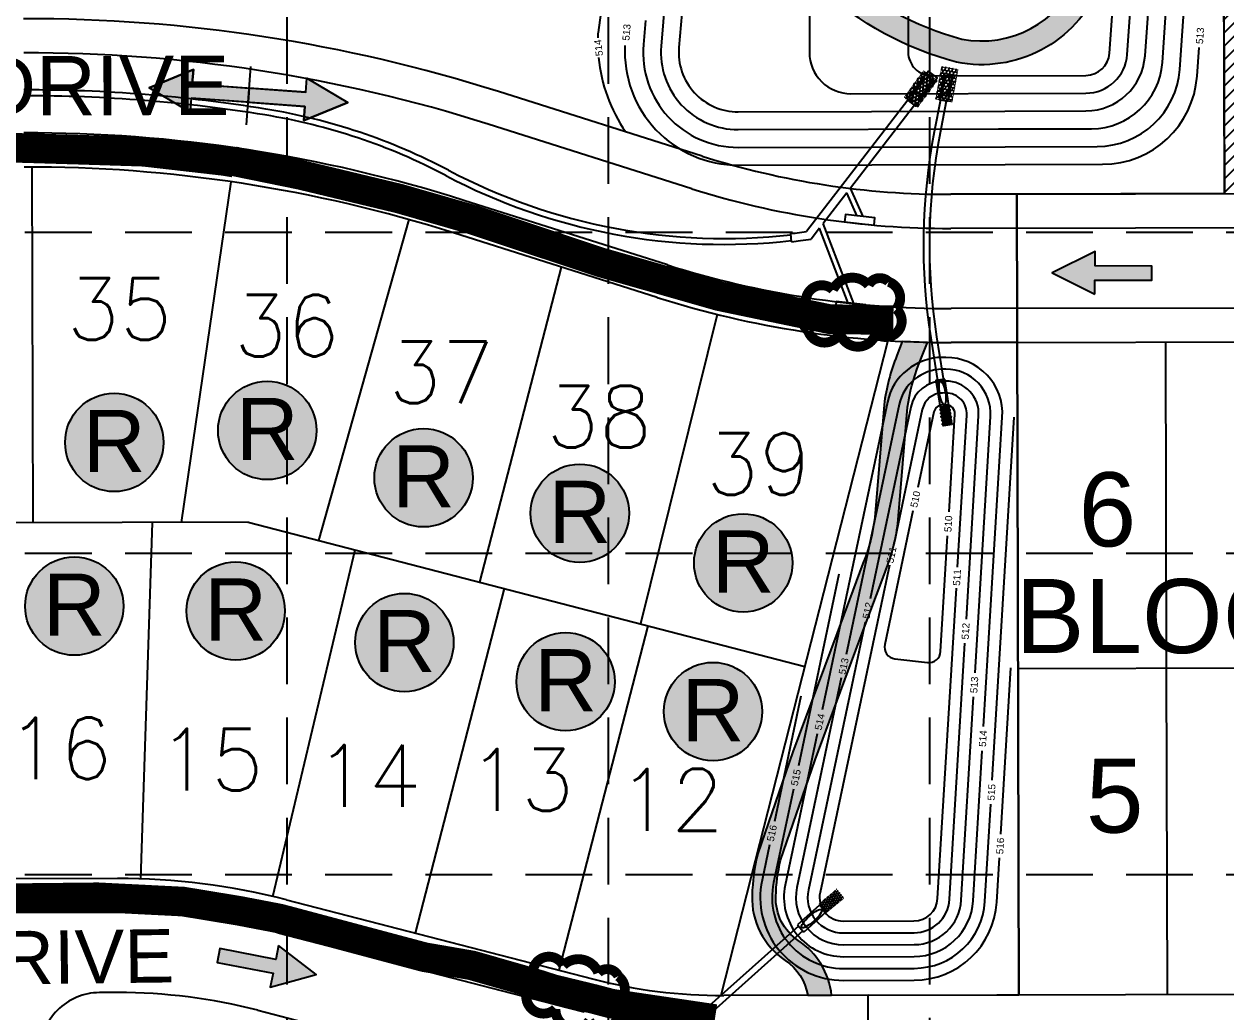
# Model space of a CAD drawing. Header units: feet. Extents: x 5163 to 12107, y -224 to 4120.
# Drawn here: x 7571.5 to 7976.7, y 2118.6 to 2451.7 of the extents above; entities that cross this region are included whole.
import ezdxf
from ezdxf.enums import TextEntityAlignment as Align

# ---------------------------------------------------------------- set-up
doc = ezdxf.new("R2010")
doc.units = ezdxf.units.FT
for name, pattern in [('2003004C-A$0$BOUNDARY2', [1.3125, 1, -0.0625, 0.0625, -0.0625, 0.0625, -0.0625]), ('ACAD_ISO02W100', [15, 12, -3]), ('HIDDEN', [0.375, 0.25, -0.125])]:
    doc.linetypes.add(name, pattern=pattern)
for name, color, linetype in [('04017_03 CA$0$3A-SD_INLETS', 1, 'Continuous'), ('2003004C-A$0$2-LOT', 15, 'Continuous'), ('2003004C-A$0$2-LOTNO', 15, 'Continuous'), ('2003004C-A$0$2-PVMT', 15, 'Continuous'), ('2003004C-A$0$2-ROW', 15, 'Continuous'), ('2003004C-A$0$3A-BND', 6, '2003004C-A$0$BOUNDARY2'), ('2003004C-A$0$3A-DETENTION', 1, 'Continuous'), ('2003004C-A$0$3A-LOT', 2, 'Continuous'), ('2003004C-A$0$3A-LOTNO', 7, 'Continuous'), ('2003004C-A$0$3A-PVMT', 4, 'Continuous'), ('2003004C-A$0$3A-ROW', 3, 'Continuous'), ('2003004C-A$0$3A-SD', 2, 'Continuous'), ('2003004C-A$0$3A-ST_NM', 2, 'Continuous'), ('2003004C-A$0$COLOR-SIDEWALK', 35, 'Continuous'), ('ARROWS', 7, 'Continuous'), ('BASE', 7, 'Continuous'), ('EROSION BLANKET', 84, 'Continuous'), ('grid', 254, 'Continuous'), ('ROCK DAM', 1, 'Continuous'), ('ryland lots', 7, 'Continuous'), ('SODDED LOTS', 2, 'Continuous')]:
    doc.layers.add(name, color=color, linetype=linetype)
doc.styles.add('2003004C-A$0$L100', font='simplex', dxfattribs={"height": 4})
doc.styles.add('2003004C-A$0$Standard', font='txt')
doc.styles.add('ryland', font='ARIAL.TTF', dxfattribs={"height": 25})
doc.styles.get("Standard").update_dxf_attribs({"font": 'ARIAL.TTF'})
pattern_1 = [(45, (0, 0), (-2.245064030267288, 2.245064030267288), [])]

# ---------------------------------------------------------------- blocks, each defined once
blk = doc.blocks.new('2003004C-A$0$lota')
at = {"style": '2003004C-A$0$Standard'}
blk.add_attdef('LOTDES', text='', height=0.0833, dxfattribs=at).set_placement((0, 0), align=Align.CENTER)
at = {"style": '2003004C-A$0$Standard', "flags": 1}
for tag, p in [('LOTAINF', (-0.03768332663490526, -5.235306872464207e-07)), ('LOTAAC', (-0.03768332663490526, -3.433420090459549e-07)), ('LOTASF', (-0.03768332663490526, -1.631533308454891e-07))]:
    blk.add_attdef(tag, text='', height=1.051100610993672e-07, dxfattribs=at).set_placement(p, align=Align.CENTER)
blk = doc.blocks.new('RYLAND')
h = blk.add_hatch(color=81)
h.paths.add_polyline_path([(1.163803512038626, -1.047574358368308, 1), (-1.408206742229694, -1.047574358368308, 1)])
h.paths.add_polyline_path([(-1.347681687434942, -2.227609507270699), (1.104228271637368, -2.227609507270699), (1.104228271637368, 0.2098904927293006), (-1.347681687434942, 0.2098904927293006)], flags=25)
at = {"color": 5}
blk.add_circle((-0.1222016150955341, -1.047574358368308), 1.286005127134161, dxfattribs=at)
at = {"layer": 'BASE', "color": 5, "style": 'ryland'}
blk.add_text('R', height=1.625, dxfattribs=at).set_placement((-0.1217267078987874, -1.821359507270699), align=Align.CENTER)
blk = doc.blocks.new('arrow')
blk.add_lwpolyline([(-67.00679329302966, -25.35842018353742), (-59.3270347441985, -25.41938721699262), (-59.57091179542658, -56.1384215279777), (-51.89114823905948, -56.19938584448118), (-51.64727869913713, -25.48035696739953), (-43.96752265407486, -25.54132400085473), (-55.30425519266737, -2.410587189246144), (-67.00678578172392, -25.35840795725562)], close=True)
at = {"color": 254}
for points in [[(-43.96751955730906, -25.54132267721434), (-67.00679354271597, -25.35841771446121), (-55.30425158724847, -2.410596210431322), (-67.00679354271597, -25.35841771446121)], [(-59.57090883123692, -56.13841801592571), (-51.89115083610795, -56.19938633684342), (-59.32703554756517, -25.41938603537892), (-51.64727755243712, -25.48035435629663)]]:
    blk.add_solid(points, dxfattribs=at)
blk = doc.blocks.new('A$C70B151BA')
at = {"linetype": 'ACAD_ISO02W100'}
h = blk.add_hatch(dxfattribs=at)
h.set_pattern_fill('HONEY', color=240, scale=24.99999999993634, style=0)
h.set_pattern_definition([(0, (-731.7463080474809, -514.287040605398), (4.687499999988063, 2.706329374993108), [3.124999999992042, -6.249999999984084]), (120, (-731.7463080474809, -514.287040605398), (-4.687499989746124, 2.706329392732665), [3.12499999999204, -6.249999999984079]), (59.99999999999999, (-731.7463080474809, -514.287040605398), (1.024193820029108e-08, 5.412658767725773), [-6.249999999984085, 3.124999999992042])])
h.paths.add_polyline_path([(0.6250096286348708, 0.6249955584835334), (50.62500962850754, 0.6249955584835334), (50.62500962850754, 25.62499555841987), (0.6250096286348708, 25.62499555841987)])
at = {"color": 240, "linetype": 'Continuous', "const_width": 1.249999999996817}
blk.add_lwpolyline([(0.6250096286348708, 0.6249955584835334), (50.62500962850754, 0.6249955584835334), (50.62500962850754, 25.62499555841987), (0.6250096286348708, 25.62499555841987)], close=True, dxfattribs=at)
blk = doc.blocks.new('A$C2EAC1EE0')
at = {"color": 5, "const_width": 6.666666666666666}
blk.add_lwpolyline([(25.59826590347438, 42.92068926587672, 0.5205670505517462), (25.59826590347438, 42.92068926587672, 0.7651954600696135), (6.924983395667368, 33.52034667244152, 0.4178788784126488), (6.809309762840712, 16.60692038683192, 0.6649002420699669), (28.14854059827849, 13.34936974656739, 0.744833174426672), (52.21627637504935, 11.32865990132996, 0.9756416855879776), (67.20933476223945, 26.81631477985502, 0.5205670505517462), (63.47603881958275, 45.47411259466753, 0.5205670505517462), (49.78728156064972, 44.23025792900444, 0.5402640007904789), (25.59826590347438, 42.92068926587672)], format="xyb", close=True, dxfattribs=at)
blk = doc.blocks.new('2arrows')
at = {"color": 254}
for p, q in [((25.58924786862281, 2.956753881875557), (0, 0)), ((17.7189518266805, -18.69734596578019), (0, 0)), ((22.96581585464446, -4.261279400669991), (25.58924786862281, 2.956753881875557)), ((22.96581585464446, -4.261279400669991), (51.83794898485485, -14.75500745659429)), ((20.34238384066612, -11.47931268321463), (17.7189518266805, -18.69734596578019)), ((49.2145169708765, -21.97304073913892), (20.34238384066612, -11.47931268321463)), ((51.83794898485485, -14.75500745659429), (49.2145169708765, -21.97304073913892)), ((51.83794898485576, -14.75500745659338), (49.21451697087832, -21.97304073913801)), ((80.71008211506705, -25.24873551251403), (51.83794898485576, -14.75500745659338)), ((80.71008211506705, -25.24873551251403), (83.33351412904449, -18.03070222996848)), ((83.33351412904449, -18.03070222996848), (101.052465955735, -36.72804819572684)), ((49.21451697087832, -21.97304073913801), (78.08665010108962, -32.46676879505958)), ((78.08665010108962, -32.46676879505958), (75.4632180871049, -39.68480207762514)), ((75.4632180871049, -39.68480207762514), (101.052465955735, -36.72804819572684))]:
    blk.add_line(p, q, dxfattribs=at)
at = {"color": 7}
blk.add_line((45.04316796406874, -33.44996707222072), (55.84051307070968, -3.742470964964014), dxfattribs=at)
blk.add_lwpolyline([(20.34238322503461, -11.47933190395997), (17.71894112457358, -18.6973806052647), (-1.342995437880745e-05, -1.95388201973401e-06), (25.58924345641481, 2.95677200125283), (22.9658133407238, -4.261276700050075), (80.7100872720739, -25.24872361795678), (83.33351738776491, -18.03065540883472), (101.0525078966029, -36.72806657324691), (75.46320307115548, -39.68481451795924), (78.08664517161469, -32.46677231925969), (20.34238322503461, -11.47933190395997)], close=True)
at = {"color": 254}
for points in [[(25.58924786862281, 2.956753881875557), (17.7189518266805, -18.69734596578019), (0, 0), (17.7189518266805, -18.69734596578019)], [(49.2145169708765, -21.97304073913892), (51.83794898485485, -14.75500745659429), (20.34238384066612, -11.47931268321463), (22.96581585464446, -4.261279400669991)], [(49.21451697087832, -21.97304073913801), (51.83794898485576, -14.75500745659338), (78.08665010108962, -32.46676879505958), (80.71008211506705, -25.24873551251403)], [(83.33351412904449, -18.03070222996848), (75.4632180871049, -39.68480207762514), (101.052465955735, -36.72804819572684), (75.4632180871049, -39.68480207762514)]]:
    blk.add_solid(points, dxfattribs=at)

msp = doc.modelspace()

# ---------------------------------------------------------------- hatches: boundary and pattern name
at = {"layer": '2003004C-A$0$COLOR-SIDEWALK', "linetype": 'Continuous'}
h = msp.add_hatch(color=7, dxfattribs=at)
edge = h.paths.add_edge_path()
edge.add_line((7876.034030815208, 2344.300777205441), (7867.525489740219, 2344.676272632896))
edge.add_line((7867.525489740219, 2344.676272632896), (7865.720023404458, 2339.908511407746))
edge.add_arc((7928.283135169192, 2314.752784129126), 67.43110238312124, 158.0956500493259, 172.6843440302434)
edge.add_line((7861.400943174463, 2323.339166521218), (7858.256775107759, 2285.270658196227))
edge.add_arc((7801.091269231284, 2291.666105380988), 57.52214188298547, 337.65859456751735, 353.61652238230334, ccw=False)
edge.add_line((7854.295526409289, 2269.800519979653), (7845.552228918154, 2246.449416655414))
edge.add_line((7845.552228918154, 2246.449416655414), (7830.612523212476, 2206.227937973599))
edge.add_line((7830.612523212476, 2206.227937973599), (7818.825632159744, 2172.010701164341))
edge.add_arc((7888.251280233539, 2155.443960851527), 71.37490802136745, 166.5787457729537, 178.107078201421)
edge.add_arc((7842.269237067855, 2156.963655571833), 25.36775894936219, 178.1070782014934, 235.8631067991169)
edge.add_arc((7818.708417871208, 2121.579376364517), 17.14513698712209, 8.710990740964007, 57.05086750080022, ccw=False)
edge.add_line((7835.655783184106, 2124.176014818055), (7843.716995338793, 2124.196429506526))
edge.add_arc((7818.708417871298, 2121.579376364588), 25.14513698700895, 5.974043249331607, 56.82635866805737)
edge.add_arc((7842.269237067868, 2156.96365557184), 17.36775894936937, 178.1070782015297, 235.6410224462628, ccw=False)
edge.add_arc((7888.251280233486, 2155.44396085148), 63.37490802131098, 166.9211456069027, 178.1070782013718, ccw=False)
edge.add_line((7826.520345909405, 2169.785185143206), (7838.145196671918, 2203.532020473605))
edge.add_line((7838.145196671918, 2203.532020473605), (7853.047955020011, 2243.654027493474))
edge.add_line((7853.047955020011, 2243.654027493474), (7861.744600747625, 2266.880535932134))
edge.add_arc((7801.091269231276, 2291.666105380947), 65.52214188298518, 337.772955756081, 353.7212928233147)
edge.add_line((7866.220387512294, 2284.500281710832), (7869.358415239636, 2322.494444913238))
edge.add_arc((7928.283135169147, 2314.752784129213), 59.43110238306429, 158.0198053636368, 172.5152222097711, ccw=False)
edge.add_line((7873.171884150332, 2336.997018024929), (7876.034030815208, 2344.300777205441))
edge = h.paths.add_edge_path()
edge.add_line((7845.234471093892, 2073.514060021007), (7837.234471104719, 2073.513644315797))
edge.add_line((7837.234471104719, 2073.513644315797), (7837.235661682702, 2050.601678206949))
edge.add_arc((7669.460460748897, 2046.194571717226), 167.8330737250268, -18.892201040415785, 1.5046952532035789, ccw=False)
edge.add_arc((7722.117381292119, 2028.174085552077), 112.1779822892607, 323.197594238292, 341.107798959758, ccw=False)
edge.add_arc((7885.897712621773, 1905.640017920609), 92.36686526443475, 143.197594238552, 166.5409812563207)
edge.add_arc((8045.359035217436, 1867.477350679927), 256.3311985045668, 166.5409812563456, 182.9319601535496)
edge.add_line((7789.363379233342, 1854.366002768249), (7797.37191475369, 1854.313349085838))
edge.add_arc((8045.600167767955, 1867.437598873767), 248.5749615850514, 166.5450065328332, 183.0265072630959, ccw=False)
edge.add_arc((7885.897712621218, 1905.640017920854), 84.36686526383923, 143.1975942384751, 166.5409812563969, ccw=False)
edge.add_arc((7722.117381291835, 2028.174085552257), 120.1779822896, 323.1975942383101, 341.1077989597107)
edge.add_arc((7669.460460748669, 2046.194571717164), 175.8330737252353, 341.1077989596285, 361.4701333110061)
edge.add_line((7845.235656287172, 2050.705718917721), (7845.234471093892, 2073.514060021007))
edge = h.paths.add_edge_path()
edge.add_line((7160.15316675519, 2653.138445123892), (7158.01190598149, 2661.059663779939))
edge.add_line((7158.01190598149, 2661.059663779939), (7194.083257068269, 2680.220957239922))
edge.add_arc((7249.521651864281, 2610.606795352895), 88.9918375627326, 47.44278287552203, 128.53264567491, ccw=False)
edge.add_line((7309.709157483972, 2676.158388163989), (7337.418849830719, 2647.092781819301))
edge.add_line((7337.418849830719, 2647.092781819301), (7373.195345484943, 2619.81125721446))
edge.add_arc((7458.916842752395, 2731.108699624706), 140.4823682204847, 232.3964687271857, 281.3073182002159)
edge.add_arc((7504.539642177156, 2490.93646022159), 104.0000000213964, 26.148549693755626, 100.01052580600651, ccw=False)
edge.add_arc((7684.014450783047, 2592.714387654209), 102.6951595532557, 213.0088743181454, 273.6287800670457)
edge.add_line((7690.514215088886, 2490.225125486715), (7775.281007417041, 2495.60094886025))
edge.add_arc((7776.637811995207, 2391.609799810605), 103.9999999967733, 48.696853444385226, 90.74751328238489, ccw=False)
edge.add_arc((7914.649713249549, 2546.518273351043), 103.4752554131086, 227.9038271674305, 254.8591176272636)
edge.add_arc((7894.25311240105, 2481.251992384181), 35.24625655246156, 259.1570413830889, 337.1451045654277)
edge.add_line((7926.732236370066, 2467.562393881402), (7939.737503405282, 2497.070736585702))
edge.add_arc((7750.788457806303, 2582.829968633222), 207.5003318410491, 335.5878937273076, 358.4919496300191)
edge.add_line((7958.216919231461, 2577.369098287105), (7958.284437239461, 2614.488138112334))
edge.add_line((7958.284437239461, 2614.488138112334), (7966.284487325669, 2614.50839791038))
edge.add_line((7966.284487325669, 2614.50839791038), (7966.216729405889, 2577.257462983653))
edge.add_arc((7750.788457806312, 2582.829968633191), 215.5003318410326, 335.5996511123418, 358.5182544976005, ccw=False)
edge.add_line((7947.040546819393, 2493.804631893603), (7934.077620119322, 2464.392357429693))
edge.add_arc((7894.253112401049, 2481.251992384181), 43.2462565524621, 258.7464311407938, 337.0547159730144, ccw=False)
edge.add_arc((7914.649713247264, 2546.518273352304), 111.4752554125096, 227.9333819980255, 255.0083806724225, ccw=False)
edge.add_arc((7776.637811994417, 2391.609799810895), 95.99999999648442, 48.72862094003654, 90.62983617598807)
edge.add_line((7775.582532606204, 2487.60399955618), (7691.020549707493, 2482.241164987441))
edge.add_arc((7684.014450783071, 2592.714387654212), 110.6951595532559, 212.7510609578882, 273.6287800670258, ccw=False)
edge.add_arc((7504.53964217966, 2490.936460220217), 96.0000000231569, 25.8734484618407, 99.95831919452726)
edge.add_arc((7458.916842752922, 2731.108699624576), 148.4823682207017, 232.4040079867355, 281.27119973668255, ccw=False)
edge.add_line((7368.329273372772, 2613.461319941794), (7332.064964388352, 2641.114828753765))
edge.add_line((7332.064964388352, 2641.114828753765), (7304.106832971185, 2670.441030998678))
edge.add_arc((7249.521651864285, 2610.606795352896), 80.99183756273283, 47.6266342214373, 129.0432185734022)
edge.add_line((7198.504373566975, 2673.510810065178), (7160.15316675519, 2653.138445123892))
at = {"layer": 'SODDED LOTS', "linetype": 'Continuous', "ltscale": 20}
h = msp.add_hatch(dxfattribs=at)
h.set_pattern_fill('ANSI31', color=256, style=0)
h.set_pattern_definition(pattern_1)
h.paths.add_polyline_path([(8225.85055782297, 2505.165385582278), (8175.850718155911, 2505.038763043284), (8176.129287741699, 2395.039115775723), (8226.129127408756, 2395.165738314719)])
h.paths.add_polyline_path([(8126.129448074645, 2394.912493236728), (8176.129287741697, 2395.039115775723), (8175.850718155911, 2505.038763043283), (8125.850878488856, 2504.912140504289)])
h.paths.add_polyline_path([(8125.850878488855, 2504.912140504289), (8075.8510388218, 2504.785517965295), (8076.129608407587, 2394.785870697732), (8126.129448074646, 2394.912493236728)])
h.paths.add_polyline_path([(8075.851038821798, 2504.785517965295), (8025.851199154743, 2504.658895426301), (8026.129768740532, 2394.659248158738), (8076.129608407588, 2394.785870697733)])
h.paths.add_polyline_path([(8025.851199154742, 2504.6588954263), (7975.851359487703, 2504.532272887307), (7976.129929073475, 2394.532625619742), (8026.12976874053, 2394.659248158737)])
h.paths.add_polyline_path([(7975.851359487703, 2504.532272887307), (8025.851199154742, 2504.658895426301), (8025.572629568926, 2614.65854269385), (7975.572789901929, 2614.531920154856)])
h.paths.add_polyline_path([(8075.572469235979, 2614.785165232845), (8025.572629568924, 2614.65854269385), (8025.851199154742, 2504.658895426301), (8075.851038821799, 2504.785517965296)])
h.paths.add_polyline_path([(8075.851038821799, 2504.785517965295), (8125.850878488854, 2504.912140504289), (8125.572308903038, 2614.91178777184), (8075.572469235978, 2614.785165232845)])
h.paths.add_polyline_path([(8175.572148570093, 2615.038410310835), (8125.572308903035, 2614.91178777184), (8125.850878488854, 2504.912140504289), (8175.850718155911, 2505.038763043283)])
h.paths.add_polyline_path([(8175.85071815591, 2505.038763043284), (8225.850557822967, 2505.165385582278), (8225.571988237149, 2615.16503284983), (8175.572148570093, 2615.038410310835)])
h.paths.add_polyline_path([(8188.346603198577, 2443.912566149761), (8220.312837850692, 2443.912566149761), (8220.312837850692, 2481.540465194782), (8188.346603198577, 2481.540465194782)], flags=24)
h.paths.add_polyline_path([(8138.947123327316, 2442.989602267399), (8171.135049657466, 2442.989602267399), (8171.135049657466, 2481.282576346525), (8138.947123327316, 2481.282576346525)], flags=24)
h.paths.add_polyline_path([(8090.080109553825, 2441.793664226666), (8121.841705733906, 2441.793664226666), (8121.841705733906, 2478.807647855589), (8090.080109553825, 2478.807647855589)], flags=24)
h.paths.add_polyline_path([(8038.681106447411, 2441.585990075966), (8070.869032777561, 2441.585990075966), (8070.869032777561, 2479.878964155093), (8038.681106447411, 2479.878964155093)], flags=24)
h.paths.add_polyline_path([(7987.583685638843, 2442.118115283009), (8019.771611968993, 2442.118115283009), (8019.771611968993, 2480.411089362135), (7987.583685638843, 2480.411089362135)], flags=24)
h.paths.add_polyline_path([(7976.530834990645, 2537.383020502856), (8028.142362957903, 2537.383020502856), (8028.142362957903, 2575.675994581982), (7976.530834990645, 2575.675994581982)], flags=9)
h.paths.add_polyline_path([(8026.637257195219, 2538.042555729433), (8078.035620087442, 2538.042555729433), (8078.035620087442, 2575.696034583457), (8026.637257195219, 2575.696034583457)], flags=9)
h.paths.add_polyline_path([(8076.637096862275, 2538.169178268432), (8128.035459754498, 2538.169178268432), (8128.035459754498, 2575.822657122456), (8076.637096862275, 2575.822657122456)], flags=9)
h.paths.add_polyline_path([(8247.421057159403, 2508.001280359234), (8411.754276804695, 2508.001280359234), (8411.754276804695, 2546.805850618443), (8247.421057159403, 2546.805850618443)], flags=9)
h.paths.add_polyline_path([(8126.526090690313, 2537.741571612335), (8178.146145260573, 2537.741571612335), (8178.146145260573, 2576.060125500466), (8126.526090690313, 2576.060125500466)], flags=9)
h.paths.add_polyline_path([(8176.636776196387, 2538.422423346416), (8228.03513908861, 2538.422423346416), (8228.03513908861, 2576.075902200439), (8176.636776196387, 2576.075902200439)], flags=9)
h = msp.add_hatch(dxfattribs=at)
h.set_pattern_fill('ANSI31', color=256, style=0)
h.set_pattern_definition(pattern_1)
h.paths.add_polyline_path([(8106.25613474677, 2344.862004554061), (8056.256295079715, 2344.735382015065), (8056.534864665533, 2234.735734747506), (8106.534704332574, 2234.8623572865)])
h.paths.add_polyline_path([(8166.255942347256, 2345.013951600857), (8106.256134746772, 2344.862004554062), (8106.534704332576, 2234.8623572865), (8166.53451193306, 2235.014304333294)])
h.paths.add_polyline_path([(8166.53451193306, 2235.014304333294), (8106.534704332576, 2234.862357286501), (8106.813273918378, 2124.86271001895), (8166.813081518865, 2125.014657065746)])
h.paths.add_polyline_path([(8106.534704332576, 2234.8623572865), (8056.534864665534, 2234.735734747505), (8056.813434251322, 2124.736087479954), (8106.813273918379, 2124.86271001895)])
h.paths.add_polyline_path([(7975.033595694631, 2244.482551917783), (8108.041781233513, 2244.482551917783), (8108.041781233513, 2275.52620812515), (7975.033595694631, 2275.52620812515)], flags=9)
h.paths.add_polyline_path([(8073.82171850215, 2270.487505252826), (8099.57205956627, 2270.487505252826), (8099.57205956627, 2301.121884516127), (8073.82171850215, 2301.121884516127)], flags=24)
h.paths.add_polyline_path([(8113.915057847653, 2270.614127791818), (8155.204280221458, 2270.614127791818), (8155.204280221458, 2301.248507055118), (8113.915057847653, 2301.248507055118)], flags=24)
h.paths.add_polyline_path([(8121.690162011072, 2177.078849842127), (8147.269971015165, 2177.078849842127), (8147.269971015165, 2207.201632925347), (8121.690162011072, 2207.201632925347)], flags=24)
h.paths.add_polyline_path([(8078.855707456531, 2176.842811626218), (8104.435516460624, 2176.842811626218), (8104.435516460624, 2206.965594709437), (8078.855707456531, 2206.965594709437)], flags=24)

# ---------------------------------------------------------------- linework, layer by layer
at = {"layer": '04017_03 CA$0$3A-SD_INLETS', "color": 5}
for points in [[(7848.122592647851, 2384.978150389812), (7858.067375378247, 2383.928723667901), (7858.329732058715, 2386.414919350515), (7848.384949328291, 2387.464346072411)], [(7845.026783818175, 2355.641041335068), (7854.9715665486, 2354.591614613171), (7855.233923229069, 2357.07781029577), (7845.289140498673, 2358.127237017681)], [(7750.546483399754, 2121.127242232993), (7760.227275933517, 2118.620799351804), (7760.853886653844, 2121.040997485266), (7751.173094120022, 2123.547440366448)]]:
    msp.add_lwpolyline(points, close=True, dxfattribs=at)
at = {"layer": '2003004C-A$0$2-LOT', "color": 7, "linetype": 'Continuous'}
for p, q in [((7975.851359487686, 2504.532272887314), (7976.129929073475, 2394.532625619759)), ((7906.256776078546, 2344.355514398019), (7906.535345664364, 2234.355867130471)), ((7956.256615745602, 2344.482136937026), (7956.535185331421, 2234.482489669477)), ((7906.535345664364, 2234.355867130522), (8166.534511933045, 2235.014304333294)), ((7906.535345664364, 2234.355867130602), (7906.813915250154, 2124.356219863046)), ((7956.535185331421, 2234.482489669594), (7956.81375491721, 2124.482842402038))]:
    msp.add_line(p, q, dxfattribs=at)
at = {"layer": '2003004C-A$0$2-PVMT', "color": 7, "linetype": 'Continuous'}
for p, q in [((7906.159276723483, 2382.855390941724), (8427.657604450971, 2384.176064023442)), ((7906.227652894537, 2355.855477521502), (8157.726846419915, 2356.492388892657))]:
    msp.add_line(p, q, dxfattribs=at)
at = {"layer": '2003004C-A$0$2-ROW', "color": 7, "linetype": 'Continuous'}
for p, q in [((7906.130153539503, 2394.355354065148), (8436.128454010352, 2395.697552978498)), ((7906.256776078517, 2344.355514398078), (8166.255942347256, 2345.013951600857)), ((7856.098233019758, 2124.2277844821), (8166.813081518863, 2125.014657065745))]:
    msp.add_line(p, q, dxfattribs=at)
at = {"layer": '2003004C-A$0$3A-BND', "color": 7, "linetype": 'Continuous'}
for p, q in [((7975.446167362941, 2664.531759821926), (7976.129929073475, 2394.532625619759)), ((7975.446167362941, 2664.531759821926), (7976.129929073475, 2394.532625619759)), ((7976.129929073475, 2394.532625619759), (7906.130153539474, 2394.355354065206)), ((7976.129929073475, 2394.532625619759), (7906.130153539474, 2394.355354065206)), ((7906.130153539474, 2394.355354065206), (7906.813915250154, 2124.356219863046)), ((7906.130153539474, 2394.355354065206), (7906.813915250154, 2124.356219863046))]:
    msp.add_line(p, q, dxfattribs=at)
msp.add_lwpolyline([(6260.923554798058, 1780.05236986508), (6843.909468744416, 1206.432668465037, -0.1547871269569299), (7506.194829990156, 1418.339407793159), (7672.248350963666, 1418.759931510285), (7671.83049658488, 1583.759402411648), (7768.181887603598, 1584.003408349417), (7767.903318017838, 1694.00305561698), (7817.903157684865, 1694.129678155841), (7817.497965560062, 1854.129165090599), (7827.49793349352, 1854.154489598288), (7827.219363907672, 1964.154136865953), (7856.503425144474, 1964.228297547634), (7856.098233019788, 2124.227784482093), (7906.813915250154, 2124.356219863046), (7906.130153539503, 2394.355354065148), (7976.129929073475, 2394.532625619759), (7975.446167362941, 2664.531759821926)], format="xyb", dxfattribs=at)
at = {"layer": '2003004C-A$0$3A-DETENTION', "color": 5, "linetype": 'Continuous'}
for points, elevation in [([(7901.476987699541, 2529.468898697916), (7897.932914025587, 2487.621067936387, -0.3958291380176996), (7877.679628006619, 2469.311451801936, 0.4189758351283178), (7869.549777733831, 2461.312505689682), (7869.549777733861, 2442.283129358206, 0.4149554954938178), (7877.570037340076, 2434.283155011486), (7929.450935885863, 2434.414541254766, 0.392789645529677), (7937.410427962517, 2441.84568954743), (7943.650064710586, 2529.378163640176)], 508), ([(7818.137975933729, 2503.565672173478), (7789.333125769888, 2496.868761953367, 0.2944747946143944), (7768.179249652458, 2472.172936238581), (7764.993713689124, 2448.81443613131, 0.008074618604510217), (7764.915903997316, 2447.098727232595, 0.008074618604510217)], 514), ([(7787.572310539224, 2460.784788122466), (7786.278267290851, 2444.311670961055, 0.4399371042974621), (7812.251369449397, 2416.117680449635), (7900.010946689988, 2416.339927972069), (7931.354298494145, 2416.419303722301, 0.3927896455287151), (7955.232774724049, 2438.712748600272), (7957.913286288851, 2477.790773353539)], 511), ([(7780.98763216706, 2452.941347782529), (7780.299669189699, 2444.817995703597, 0.4399371042971056), (7812.266564154095, 2410.117699689588), (7902.208212338592, 2410.345473217007), (7933.227271693147, 2410.424027709945, 0.3927896455288035), (7961.085493961349, 2436.433046734237), (7962.841063750588, 2460.880661560841)], 512), ([(7774.047875244985, 2444.456400794843, 0.429199206854275), (7812.281758858706, 2404.117718929534), (7902.223407043261, 2404.34549245696), (7935.100244892121, 2404.428751697582, 0.3927896455286274), (7966.938213198649, 2434.153344868202), (7967.633334164362, 2443.765460741371)], 513), ([(7765.1427239482, 2440.402950252559, 0.1275367843756368), (7774.311295641819, 2415.332214328875)], 514), ([(7894.99009548474, 2214.860651387862), (7901.277284769632, 2319.151454987681, 0.4327127904856227), (7882.263600252161, 2339.294736633063), (7881.101335819287, 2339.29179324615, 0.3536495023818085), (7862.561237913586, 2324.226099055137), (7840.589094578841, 2220.413823794035)], 514), ([(7892.070829687029, 2232.908143582048), (7897.284533621714, 2319.392158687027, 0.4327127904856415), (7882.273730055284, 2335.294749459696), (7881.111465622438, 2335.291806072782, 0.3536495023817912), (7866.47454622318, 2323.397836974618), (7848.638858985301, 2239.129168014959)], 513), ([(7889.15500251358, 2251.012675078593), (7893.291782473796, 2319.632862386359, 0.4327127904819816), (7882.283859858551, 2331.294762286314), (7881.121595425619, 2331.291818899415, 0.3536495023835203), (7870.387854532775, 2322.569574894093), (7856.700455707207, 2257.900416640281)], 512), ([(7886.208227721625, 2268.603852856009), (7889.299031325907, 2319.873566085706, 0.4327127904838489), (7882.293989661615, 2327.294775112947), (7881.131725228741, 2327.291831726041, 0.3536495023835222), (7874.301162842399, 2321.741312813567), (7864.655561590189, 2276.168525625806)], 511), ([(7883.323348166683, 2287.221738071399), (7885.306280177989, 2320.114269785059, 0.4327127904837741), (7882.304119464708, 2323.294787939594), (7881.141855031805, 2323.291844552688, 0.3536495023818285), (7878.214471151965, 2320.913050733056), (7872.823649150901, 2295.442913890678)], 510), ([(7871.143460358988, 2287.50448846264), (7861.617790860473, 2242.498345504238, 0.4412933555033739), (7865.064122047857, 2237.69743539409), (7876.025343917136, 2236.408964881179, 0.4309491063847471), (7880.485072187264, 2240.140909211463), (7882.835063519451, 2279.122157171361)], 510), ([(7863.188354476122, 2269.236379477377), (7839.827542426559, 2158.86303019293, 0.477487338102993), (7847.674418651994, 2149.206531685151), (7871.501992569596, 2149.266874036795, 0.3959531968189949), (7879.467235259159, 2156.785440984837), (7885.781838311377, 2261.530979393996)], 511), ([(7855.020266915293, 2249.961991212243), (7835.914234116965, 2159.691292273434, 0.4774873381029461), (7847.684548455116, 2145.206544511777), (7871.512122372747, 2145.266886863428, 0.3959531968190001), (7883.459986407106, 2156.544737285483), (7888.666717866319, 2242.913094178548)], 512), ([(7846.958670193388, 2231.190742586921), (7832.000925807341, 2160.519554353967, 0.4774873381029437), (7847.694678258209, 2141.206557338417), (7871.522252175899, 2141.266899690068, 0.3959531968190407), (7887.452737555053, 2156.304033586144), (7891.582545039797, 2224.80856268201)], 513), ([(7838.885241156036, 2212.36358955715), (7828.087617497717, 2161.347816434478, 0.4774873381029437), (7847.704808061331, 2137.206570165043), (7871.532381978992, 2137.266912516687, 0.3959531968190017), (7891.445488702913, 2156.063329886783), (7894.494933588925, 2206.646991883594)], 514), ([(7830.835476749664, 2193.64824533643), (7824.174309188151, 2162.176078515011, 0.477487338102987), (7847.714937864454, 2133.206582991683), (7871.542511782114, 2133.266925343334, 0.3959531968190538), (7895.438239850861, 2155.822626187452), (7897.414199386694, 2188.599499689168)], 515), ([(7822.785712343233, 2174.932901115593), (7820.261000878556, 2163.004340595529, 0.477487338103013), (7847.725067667576, 2129.206595818316), (7871.552641585236, 2129.266938169967, 0.3959531968190027), (7899.430990998779, 2155.581922488091), (7900.333465184405, 2170.552007494793)], 516)]:
    msp.add_lwpolyline(points, format="xyb", dxfattribs=dict(at, elevation=elevation))
for points in [[(7894.128971925791, 2513.805367992609), (7891.948766345071, 2488.061864171628, -0.389678626337377), (7877.99870410905, 2475.243288570971), (7850.217796667304, 2475.243288570971, 0.414213562373095), (7836.217796667304, 2461.243288570971), (7836.217796667304, 2442.213912239502, 0.414955495492974), (7850.253250978218, 2428.213957132721), (7929.466130590532, 2428.414560494719, 0.3927896455288258), (7943.395241724647, 2441.419070006879), (7948.437332134694, 2512.151817121252)], [(7865.569563744531, 2484.683300113415), (7816.144885226182, 2488.869053563387, 0.4142135623729608), (7794.528475747065, 2470.628142368165), (7792.256865391944, 2443.805346218411, 0.4399371042968308), (7812.236174744699, 2422.117661209675), (7902.177822929254, 2422.345434737101), (7929.481325295201, 2422.414579734672, 0.3927896455288747), (7949.380055486778, 2440.992450466314), (7953.226990581752, 2494.959012964529)]]:
    msp.add_lwpolyline(points, format="xyb", dxfattribs=at)
for points, elevation in [([(7897.902484033926, 2196.699080589206), (7905.281377976673, 2319.098891394773)], 515), ([(7846.202738692285, 2266.254290294906), (7832.515665541578, 2201.586670764467)], 515), ([(7900.814872583112, 2178.537509790614), (7904.197623937769, 2234.650001584661)], 516), ([(7833.384218998079, 2225.007901694589), (7824.442236504256, 2182.75951773479)], 516)]:
    msp.add_lwpolyline(points, dxfattribs=dict(at, elevation=elevation))
at = {"layer": '2003004C-A$0$3A-LOT', "color": 7, "linetype": 'Continuous'}
for p, q in [((7574.553954726289, 2283.51529823563), (7574.250060632708, 2403.514913436593)), ((7624.553794393345, 2283.641920774615), (7641.335353966191, 2398.52098587247)), ((7670.829547429719, 2277.538926939793), (7701.266796349868, 2385.772343558136)), ((7752.557311848766, 2369.777027925993), (7725.041985619202, 2263.502846804906)), ((7805.104181038914, 2353.820196310611), (7779.271298912034, 2249.462397556381)), ((7862.660197203426, 2344.947739267409), (7806.415315339662, 2124.104821687026)), ((7647.037648374273, 2283.698860210752), (7511.446715808648, 2283.355481746752)), ((7610.870010845363, 2163.467819748228), (7614.791598806012, 2283.617198415515)), ((7647.037648374273, 2283.698860210752), (7834.687598026387, 2235.114627171475)), ((7655.400509153842, 2157.526968464386), (7683.081808661955, 2274.366708049973)), ((7733.391431288386, 2261.341101412014), (7703.314116713504, 2145.171591006016)), ((7781.795393957553, 2248.808887005856), (7751.718079382699, 2132.639376599844))]:
    msp.add_line(p, q, dxfattribs=at)
at = {"layer": '2003004C-A$0$3A-PVMT', "color": 7, "linetype": 'Continuous'}
for p, q in [((7796.589802260714, 2396.202463689711), (7727.905762197479, 2417.984589701533)), ((7788.427767699613, 2370.465696374769), (7719.743727636378, 2392.247822386591)), ((7906.159276723454, 2382.855390941775), (7883.923605029617, 2382.799080017081)), ((7906.227652894508, 2355.855477521553), (7883.99198120067, 2355.799166596858)), ((7602.989405599306, 2152.086888169346), (7504.337277342827, 2151.83705570906)), ((7657.042639355088, 2145.272493388307), (7760.22697666561, 2118.557155072522)), ((7603.05778177036, 2125.086974749123), (7596.883002864663, 2125.071337375324)), ((7650.275243575772, 2119.134353546957), (7753.459580886294, 2092.419015231171))]:
    msp.add_line(p, q, dxfattribs=at)
for centre, radius, start, end in [((7572.675956748601, 1928.509403915465), 513.5, 72.40434672858864, 90.14509889622846), ((7572.675956748601, 1928.509403915465), 486.5, 72.40434672858864, 90.14509889622846), ((7883.198057881178, 2669.298161309387), 286.5, 252.4043467285887, 270.1450988962285), ((7883.198057881178, 2669.298161309387), 313.5, 252.4043467285887, 270.1450988962285), ((7603.530083840829, 1938.587572790959), 213.5, 75.48435889808049, 90.14509889622846), ((7596.933651880274, 2105.071401508496), 20, 90.14509889622846, 180.1450988966454), ((7603.530083840829, 1938.587572790959), 186.5, 75.48435889808049, 90.14509889622846)]:
    msp.add_arc(centre, radius, start, end, dxfattribs=at)
at = {"layer": '2003004C-A$0$3A-ROW', "color": 7, "linetype": 'Continuous'}
for p, q in [((7800.066224388633, 2407.164420138673), (7731.382184325223, 2428.946546150539)), ((7906.130153539474, 2394.355354065206), (7883.894481845666, 2394.29904314052)), ((7784.95134557187, 2359.503739925756), (7716.267305508634, 2381.285865937607)), ((7906.256776078517, 2344.355514398078), (7884.021104384796, 2344.299203473383)), ((7602.960282415384, 2163.586851292755), (7504.308154158876, 2163.337018832492)), ((7659.92504866852, 2156.405404802208), (7763.109385978983, 2129.690066486415)), ((7856.098233019758, 2124.227784482093), (7807.415315286955, 2124.104496993772))]:
    msp.add_line(p, q, dxfattribs=at)
for centre, radius, start, end in [((7572.675956748601, 1928.509403915472), 525, 72.40434672858864, 90.14509889622846), ((7883.198057881207, 2669.298161309402), 275, 252.4043467285887, 270.1450988962285), ((7572.67595674863, 1928.509403915472), 475, 72.40434672858864, 90.14509889622846), ((7883.198057881324, 2669.298161309336), 325, 252.4043467285887, 270.1450988962285), ((7603.530083840858, 1938.587572790944), 225, 75.48435889808049, 90.14509889622846), ((7806.972136400494, 2299.103935828512), 175, 255.4843588980804, 270.1450988962285)]:
    msp.add_arc(centre, radius, start, end, dxfattribs=at)
at = {"layer": '2003004C-A$0$3A-SD', "color": 5, "linetype": 'Continuous'}
for p, q in [((7869.458229677548, 2426.016402236317), (7835.301782108785, 2381.726978699779)), ((7871.635861019575, 2424.336991107892), (7850.109289932152, 2396.424269146373)), ((7880.431630270032, 2426.143554751638), (7878.351409839059, 2415.388517292857)), ((7882.395237632038, 2425.763757268971), (7880.315017201065, 2415.008719810183)), ((7848.894058584032, 2394.848522846565), (7840.909165934863, 2384.494802901827)), ((7852.38997675525, 2386.972317444881), (7848.894058584032, 2394.848522846565)), ((7854.398701204569, 2386.760346085503), (7850.109289932152, 2396.424269146373)), ((7839.657001208165, 2382.871166433019), (7836.78377858465, 2379.145563135658)), ((7849.322108666442, 2357.632259933569), (7839.657001208165, 2382.871166433019)), ((7851.274951634143, 2357.42618548734), (7840.909165934863, 2384.494802901827)), ((7830.245120966283, 2378.323796973054), (7829.933774286328, 2381.056115264342)), ((7832.891351934202, 2381.415619660911), (7835.301782108785, 2381.726978699779)), ((7833.243646825751, 2378.688278774745), (7836.78377858465, 2379.145563135658)), ((7879.118759526988, 2346.248003327521), (7882.088272285269, 2327.400208847823)), ((7877.143129474774, 2345.936738332981), (7880.112642233056, 2327.088943853283)), ((7839.639007146674, 2154.582981871616), (7832.184715381329, 2147.917133517694)), ((7841.805407861713, 2152.160337047877), (7834.351116096339, 2145.494488693948)), ((7839.639007146674, 2154.582981871601), (7841.805407861684, 2152.16033704787)), ((7832.184715381329, 2147.917133517709), (7834.351116096339, 2145.494488693977)), ((7834.017823678645, 2145.867203282221), (7791.901075204514, 2108.205160082674)), ((7832.518007799023, 2147.544418929429), (7793.017472476524, 2112.221870973583))]:
    msp.add_line(p, q, dxfattribs=at)
for points in [[(7869.062296706281, 2426.321749714181), (7872.031793990871, 2424.031643629991), (7879.360133460257, 2433.534034940669), (7876.390636175667, 2435.824141024859)], [(7884.59522814455, 2434.505041027354), (7881.649817101541, 2435.074737251365), (7879.94072842953, 2426.23850412231), (7882.886139472539, 2425.668807898299)]]:
    msp.add_lwpolyline(points, close=True, dxfattribs=at)
at = {"layer": '2003004C-A$0$3A-SD', "color": 5, "linetype": 'Continuous', "elevation": 510}
msp.add_lwpolyline([(7881.881833560619, 2331.923192713904), (7878.9183884823, 2331.456295222117), (7880.319080957735, 2322.565959987201), (7883.282526036026, 2323.032857479004)], close=True, dxfattribs=at)
at = {"layer": '2003004C-A$0$3A-SD', "color": 5, "linetype": 'Continuous'}
for centre, radius, start, end in [((7572.675956748571, 1928.509403915334), 501.0000000001356, 80.77151409701241, 90.14509889622846), ((7572.675956748571, 1928.509403915334), 499.0000000001356, 80.77151409701241, 90.14509889622846), ((7620.787540307618, 2224.626400265632), 199, 62.18318133870766, 80.77151409701241), ((7620.787540307618, 2224.626400265632), 201, 62.18318133870766, 80.77151409701241), ((8075.693949721404, 2377.218870283919), 201.0000000000089, 169.0531250801027, 188.9534808526913), ((8075.693949721404, 2377.218870283919), 199.0000000000089, 169.0531250801027, 188.9534808526913), ((7807.446052720828, 2578.404013666608), 201, 242.1831813387076, 276.5007935357112), ((7807.446052720828, 2578.404013666608), 199, 242.1831813387076, 276.5007935357112), ((7807.446052720828, 2578.404013666608), 198.625, 276.5007935357112, 277.3602302275864), ((7807.446052720828, 2578.404013666608), 201.375, 276.5007935357112, 277.3602302275864)]:
    msp.add_arc(centre, radius, start, end, dxfattribs=at)
for centre, major_axis in [((7874.211215083255, 2429.927892327432), (3.358822256813473, 4.355262684056433)), ((7882.26797828704, 2430.371772574828), (0.7595949653480124, 3.927214724027444)), ((7881.100457259192, 2327.244576350553), (-0.6225299890680561, 3.951260104411115)), ((7836.995061621506, 2150.038735282775), (3.354431294400633, 2.999631759257407))]:
    msp.add_ellipse(centre, major_axis=major_axis, ratio=0.25, dxfattribs=at)
at = {"layer": '2003004C-A$0$COLOR-SIDEWALK', "color": 7, "linetype": 'Continuous'}
msp.add_lwpolyline([(7337.418849830719, 2647.092781819301), (7373.195345484943, 2619.81125721446, 0.2167139876172708), (7486.461416424514, 2593.353147133865, -0.3339257880052802), (7597.895707083895, 2536.769255789601, 0.2708503506759418), (7690.514215088886, 2490.225125486715), (7775.281007417041, 2495.60094886025, -0.1855676925736999), (7845.28227616247, 2469.737500010458, 0.1181599892128621), (7887.622665898525, 2446.635005511562, 0.3540599580632838), (7926.732236370066, 2467.562393881402), (7939.737503405282, 2497.070736585702, 0.1002718431666944), (7958.216919231461, 2577.369098287105), (7958.284437239461, 2614.488138112334), (7966.284487325669, 2614.50839791038), (7966.216729405889, 2577.257462983653, -0.1003359571513646), (7947.040546819393, 2493.804631893603), (7934.077620119322, 2464.392357429693, -0.3556331225276541), (7885.813544322329, 2438.837226129421, -0.1186896401684863), (7839.96193745741, 2463.762797902949, 0.1848932445543054), (7775.582532606204, 2487.60399955618), (7691.020549707493, 2482.241164987441, -0.2720581664403153), (7590.916611939145, 2532.829408309546, 0.3350071476201281), (7487.93819740563, 2585.490106558478, -0.2165145566118465), (7368.329273372772, 2613.461319941794), (7332.064964388352, 2641.114828753765)], format="xyb", dxfattribs=at)
msp.add_lwpolyline([(7876.034030815208, 2344.300777205441), (7867.525489740219, 2344.676272632896), (7865.720023404458, 2339.908511407746, 0.06374130203281379), (7861.400943174463, 2323.339166521218), (7858.256775107759, 2285.270658196227, -0.06974234213530515), (7854.295526409289, 2269.800519979653), (7845.552228918154, 2246.449416655414), (7830.612523212476, 2206.227937973599), (7818.825632159744, 2172.010701164341, 0.05034430834895363), (7816.91532119707, 2157.801595981458, 0.2574821716937606), (7828.033559195144, 2135.96678271854, -0.2141070456945442), (7835.655783184106, 2124.176014818055), (7843.716995338793, 2124.196429506526, 0.2255996075210794), (7832.467289065622, 2142.626261586716, -0.2564491597505671), (7824.91095563097, 2157.537342316384, -0.04884663214656573), (7826.520345909405, 2169.785185143206), (7838.145196671918, 2203.532020473605), (7853.047955020011, 2243.654027493474), (7861.744600747625, 2266.880535932134, 0.06970029118122942), (7866.220387512294, 2284.500281710832), (7869.358415239636, 2322.494444913238, -0.06333266071665014), (7873.171884150332, 2336.997018024929)], format="xyb", close=True, dxfattribs=at)
at = {"layer": 'EROSION BLANKET', "linetype": 'Continuous', "const_width": 10}
for points in [[(7028.026098051157, 2232.45274544117), (7028.299846703303, 2232.746142197622), (7061.070919025373, 2266.477068514267), (7118.187216060625, 2323.759247216036), (7134.179059800746, 2339.055995777249), (7156.825487719838, 2356.87272820161), (7180.58022415368, 2372.929858360405), (7203.636316156331, 2383.750975179666), (7232.980409447835, 2395.27022856791), (7240.108665205815, 2397.988115778649), (7265.063834221186, 2404.524772648489), (7292.078421240887, 2408.156249901494), (7320.269211447201, 2409.536043842989), (7354.700551193066, 2409.708070043862), (7364.695716070959, 2409.104660780407), (7377.292909718419, 2409.104660780407), (7386.412519000191, 2409.343604419957), (7404.513528546333, 2410.734927242274), (7463.544874256957, 2409.916999591218), (7554.998111059722, 2410.393541235715), (7591.252979638499, 2409.308897571147), (7611.876988221968, 2408.658100444556), (7638.944827544368, 2405.554820778845), (7642.358426297468, 2404.969351126919)], [(7642.023625735983, 2405.476603664927), (7664.707082277739, 2400.846991509237), (7697.933525496159, 2392.864891122306), (7722.374135667713, 2385.840638735985), (7765.723741114114, 2371.402470877561), (7805.738395435517, 2359.976911985708), (7842.894860162534, 2352.223845496619), (7864.535429248899, 2351.815794156719)], [(7804.389500503461, 2116.173377259718), (7773.376378535635, 2120.775772051482), (7769.384590758993, 2121.389425418907), (7763.839800652559, 2122.856686783194), (7749.740486551264, 2126.276117263167), (7745.19801972859, 2127.750017343829), (7722.404297543784, 2134.276146134836), (7706.437146437216, 2137.037580824324), (7657.615378927032, 2150.053862119439), (7644.102405708647, 2152.647969583179), (7625.086258160311, 2155.782349907489), (7596.280770420555, 2157.233611982239), (7533.121444773355, 2156.543649444398), (7412.683587863121, 2154.425176613679), (7352.61599745736, 2150.073794516238), (7306.077855452888, 2145.408477169231), (7231.980418211417, 2136.403634441082), (7153.664911188451, 2122.089660134923), (7132.371341504004, 2118.651103130311), (7130.742836138208, 2128.077050524362), (7120.031789072164, 2126.030914007707)]]:
    msp.add_lwpolyline(points, dxfattribs=at)
at = {"layer": 'grid', "color": 252, "linetype": 'HIDDEN', "ltscale": 90}
for p, q in [((7660.11558585937, 4006.573795112213), (7660.11558585937, 214.4286587880489)), ((7768.448919192688, 4006.573795112213), (7768.448919192688, 214.4286587880489)), ((7876.782252526053, 4006.573795112213), (7876.782252526053, 214.4286587880489)), ((5276.782252526053, 2381.573795112214), (11993.44891919269, 2381.573795112214)), ((5276.782252526053, 2273.240461778884), (11993.44891919269, 2273.240461778884)), ((5276.782252526053, 2164.907128445549), (11993.44891919269, 2164.907128445549))]:
    msp.add_line(p, q, dxfattribs=at)

# ---------------------------------------------------------------- block references
at = {"layer": '2003004C-A$0$3A-LOTNO', "color": 7, "linetype": 'Continuous'}
ref = msp.add_blockref('2003004C-A$0$lota', (7603.694876006979, 2345.211398007617), dxfattribs=dict(at, xscale=250, yscale=250, zscale=250))
ref.add_attrib('LOTDES', '35', dxfattribs={"height": 20.82499999999938, "style": '2003004C-A$0$L100'}).set_placement((7603.694876006979, 2345.211398007617), align=Align.CENTER)
ref = msp.add_blockref('2003004C-A$0$lota', (7660.015502528811, 2339.598038668511), dxfattribs=dict(at, xscale=250, yscale=250, zscale=250))
ref.add_attrib('LOTDES', '36', dxfattribs={"height": 20.82499999999938, "style": '2003004C-A$0$L100'}).set_placement((7660.015502528811, 2339.598038668511), align=Align.CENTER)
ref = msp.add_blockref('2003004C-A$0$lota', (7712.224986700458, 2323.84601030573), dxfattribs=dict(at, xscale=250, yscale=250, zscale=250))
ref.add_attrib('LOTDES', '37', dxfattribs={"height": 20.82499999999938, "style": '2003004C-A$0$L100'}).set_placement((7712.224986700458, 2323.84601030573), align=Align.CENTER)
ref = msp.add_blockref('2003004C-A$0$lota', (7765.323328339669, 2308.884127585945), dxfattribs=dict(at, xscale=250, yscale=250, zscale=250))
ref.add_attrib('LOTDES', '38', dxfattribs={"height": 20.82499999999938, "style": '2003004C-A$0$L100'}).set_placement((7765.323328339669, 2308.884127585945), align=Align.CENTER)
ref = msp.add_blockref('2003004C-A$0$lota', (7819.182985037623, 2292.961321055322), dxfattribs=dict(at, xscale=250, yscale=250, zscale=250))
ref.add_attrib('LOTDES', '39', dxfattribs={"height": 20.82499999999938, "style": '2003004C-A$0$L100'}).set_placement((7819.182985037623, 2292.961321055322), align=Align.CENTER)
ref = msp.add_blockref('2003004C-A$0$lota', (7583.464620489074, 2197.023123311476), dxfattribs=dict(at, xscale=250, yscale=250, zscale=250))
ref.add_attrib('LOTDES', '16', dxfattribs={"height": 20.82499999999938, "style": '2003004C-A$0$L100'}).set_placement((7583.464620489074, 2197.023123311476), align=Align.CENTER)
ref = msp.add_blockref('2003004C-A$0$lota', (7634.441323062609, 2193.247476632241), dxfattribs=dict(at, xscale=250, yscale=250, zscale=250))
ref.add_attrib('LOTDES', '15', dxfattribs={"height": 20.82499999999938, "style": '2003004C-A$0$L100'}).set_placement((7634.441323062609, 2193.247476632241), align=Align.CENTER)
ref = msp.add_blockref('2003004C-A$0$lota', (7687.496218184533, 2187.771774279878), dxfattribs=dict(at, xscale=250, yscale=250, zscale=250))
ref.add_attrib('LOTDES', '14', dxfattribs={"height": 20.82499999999938, "style": '2003004C-A$0$L100'}).set_placement((7687.496218184533, 2187.771774279878), align=Align.CENTER)
ref = msp.add_blockref('2003004C-A$0$lota', (7739.028211065743, 2186.415705251682), dxfattribs=dict(at, xscale=250, yscale=250, zscale=250))
ref.add_attrib('LOTDES', '13', dxfattribs={"height": 20.82499999999938, "style": '2003004C-A$0$L100'}).set_placement((7739.028211065743, 2186.415705251682), align=Align.CENTER)
ref = msp.add_blockref('2003004C-A$0$lota', (7789.583259013336, 2179.681741806766), dxfattribs=dict(at, xscale=250, yscale=250, zscale=250))
ref.add_attrib('LOTDES', '12', dxfattribs={"height": 20.82499999999938, "style": '2003004C-A$0$L100'}).set_placement((7789.583259013336, 2179.681741806766), align=Align.CENTER)
at = {"layer": 'ARROWS', "linetype": 'Continuous'}
for name, p, xscale, yscale, zscale, rotation in [('2arrows', (7613.670352096131, 2430.214204062495), 0.6249999999950198, 0.6249999999989719, 0.625, 15.75362450399533), ('arrow', (7916.51673358862, 2402.429099222338), 0.6249999999980425, 0.6249999999995453, 0.625, 90.15997293020716), ('A$C2EAC1EE0', (7832.993497211649, 2339.777025533047), 0.5000000000005032, 0.5, 0.5, 4.207716875005961), ('arrow', (7665.143251866208, 2096.930858304122), 0.6249999999952658, 0.6249999999994722, 0.625, 259.4136132832633), ('A$C2EAC1EE0', (7735.343657538081, 2116.789853009788), 0.5000000000005185, 0.5000000000001688, 0.5, 345.1202311517413)]:
    msp.add_blockref(name, p, dxfattribs=dict(at, xscale=xscale, yscale=yscale, zscale=zscale, rotation=rotation))
at = {"layer": 'ROCK DAM', "linetype": 'Continuous'}
for p, xscale, yscale, zscale, rotation in [((7872.740259817553, 2423.565293360258), 0.2211125000006227, 0.2211125000005392, 0.2211125, 53.84041411885389), ((7884.413047173114, 2425.267463936283), 0.221112500000447, 0.2211125000006513, 0.2211125, 79.533400681349), ((7884.571470633276, 2316.47404348976), 0.1326675000003478, 0.1326675000004798, 0.1326675, 98.9117381470255), ((7841.883261764327, 2151.832075677657), 0.154778750000321, 0.1547787500005597, 0.15477875, 39.5474212768452)]:
    msp.add_blockref('A$C70B151BA', p, dxfattribs=dict(at, xscale=xscale, yscale=yscale, zscale=zscale, rotation=rotation))
at = {"layer": 'ryland lots', "color": 7, "xscale": 12.89581535786783, "yscale": 12.89581535787056, "zscale": 12.89581535787147}
for p in [(7655.049420493332, 2328.169984542071), (7603.470727382931, 2324.130604199029), (7707.733830235863, 2312.215058811676), (7760.41823997839, 2300.248867042518), (7815.497381852086, 2283.496196542786), (7589.996419526415, 2268.925772550688), (7644.408069823181, 2267.287466250241), (7701.28484101786, 2256.640189978015), (7755.63059815922, 2243.451865196589), (7805.318061316856, 2233.366852249671)]:
    msp.add_blockref('RYLAND', p, dxfattribs=at)

# ---------------------------------------------------------------- texts
at = {"layer": '2003004C-A$0$2-LOTNO', "color": 7, "linetype": 'Continuous'}
for s, p in [('6', (7936.697370033042, 2275.554431633114)), ('BLOCK D', (7982.321434644255, 2239.579651898035)), ('5', (7939.173474661337, 2179.027964642053))]:
    msp.add_text(s, height=25, dxfattribs=at).set_placement(p, align=Align.CENTER)
at = {"layer": '2003004C-A$0$3A-DETENTION', "color": 5, "linetype": 'Continuous'}
for s, rotation, p in [('513', 85.15919780805356, (7775.534990087908, 2446.047816635015, 513)), ('513', 85.86373223334776, (7968.916763117682, 2444.875780570001, 513)), ('514', 96.92422253592841, (7766.649731064332, 2441.069491240742, 513))]:
    msp.add_text(s, height=2.4, rotation=rotation, dxfattribs=at).set_placement(p)
at = {"layer": '2003004C-A$0$3A-DETENTION', "color": 5, "linetype": 'Continuous', "char_height": 2.4, "attachment_point": 5}
for s, insert, rotation in [('{510}', (7871.983554754959, 2291.473701176656, 510), 78.04956057610094), ('{510}', (7883.079205843067, 2283.171947621377, 510), 86.55008923560301), ('{511}', (7863.92195803317, 2272.702452551581, 511), 78.049560576117), ('{511}', (7885.995033016516, 2265.067416124992, 511), 86.55008923558744), ('{512}', (7855.860361311265, 2253.931203926251, 512), 78.04956057612837), ('{512}', (7888.910860189935, 2246.96288462857, 512), 86.55008923560797), ('{513}', (7847.798764589359, 2235.159955300929, 513), 78.04956057611804), ('{513}', (7891.826687363413, 2228.858353132033, 513), 86.5500892356183), ('{514}', (7839.737167867454, 2216.388706675592, 514), 78.04956057610876), ('{514}', (7894.742514536832, 2210.753821635728, 514), 86.55008923559824), ('{515}', (7831.675571145606, 2197.617458050452, 515), 78.04956057610495), ('{515}', (7897.65834171031, 2192.64929013919, 515), 86.55008923561114), ('{516}', (7823.61397442373, 2178.846209425195, 516), 78.04956057609216), ('{516}', (7900.574168883759, 2174.544758642704, 516), 86.5500892356008)]:
    msp.add_mtext(s, dxfattribs=dict(at, insert=insert, rotation=rotation))
at = {"layer": '2003004C-A$0$3A-ST_NM', "color": 7, "linetype": 'Continuous', "insert": (7521.16159944241, 2440.75515422754), "char_height": 20, "attachment_point": 2, "rotation": 0.145}
msp.add_mtext('GARDENIA DRIVE', dxfattribs=at)
at = {"layer": '2003004C-A$0$3A-ST_NM', "color": 7, "linetype": 'Continuous', "insert": (7486.454704982551, 2144.818574300812), "char_height": 18, "width": 320.0020653572746, "attachment_point": 2, "rotation": 0.7301508190168788}
msp.add_mtext('CONE FLOWER DRIVE', dxfattribs=at)

doc.saveas('drawing.dxf')
